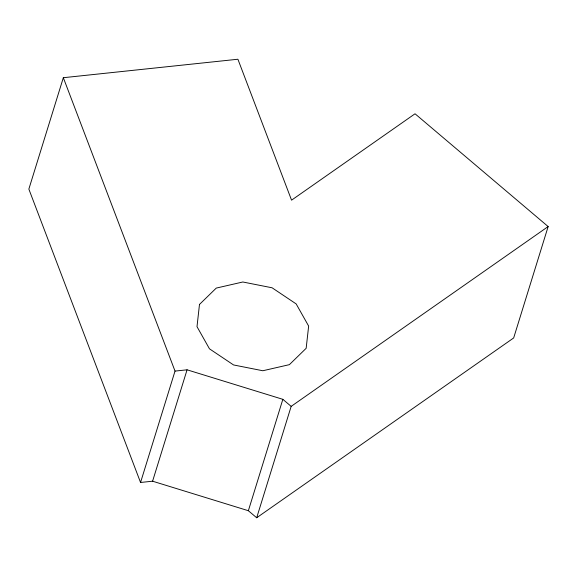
<?xml version="1.0" encoding="UTF-8"?>
<svg xmlns="http://www.w3.org/2000/svg" width="577" height="577" viewBox="0 0 577 577"><rect width="100%" height="100%" fill="white"/><g stroke="black" fill="none" stroke-linecap="round" stroke-linejoin="round"><path stroke-width="0.87" d="M63.333 77.707L28.85 189.097L140.55 482.473L152.588 481.204L248.362 510.717L256.686 517.764L513.667 337.949L548.15 226.559L415.036 113.777L291.558 200.169L237.904 59.236L63.333 77.707L175.026 371.09L140.55 482.473M152.588 481.204L187.071 369.814L282.845 399.327L291.161 406.374L256.686 517.764M248.362 510.717L282.845 399.327M291.161 406.374L548.15 226.559M175.026 371.09L187.071 369.814M199.483 304.44L197.002 326.669L209.473 348.818L233.562 364.952L262.816 370.751L289.387 364.657L306.163 348.299L308.645 326.07L296.167 303.92L272.084 287.786L242.83 281.994L216.26 288.089L199.483 304.44"/></g></svg>
